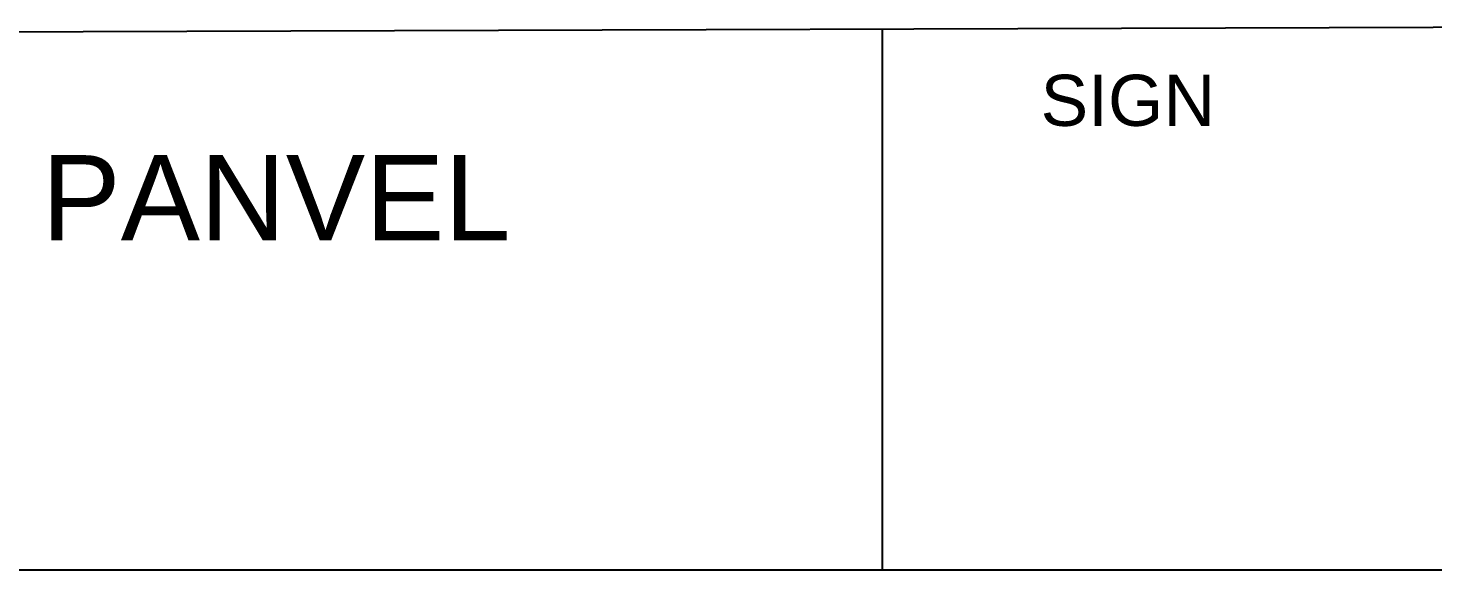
# Model space of a CAD drawing. Header units: millimetres. Extents: x 587797 to 2274247, y 1711 to 439204.
# Drawn here: x 1993500 to 2110254, y 139597 to 184582 of the extents above; entities that cross this region are included whole.
import ezdxf

# ---------------------------------------------------------------- set-up
doc = ezdxf.new("R2010")
doc.units = ezdxf.units.MM
doc.styles.get("Standard").update_dxf_attribs({"font": 'arial.ttf'})

msp = doc.modelspace()

# ---------------------------------------------------------------- linework, layer by layer
for p, q in [((2064480.609, 184480.696), (2064480.609, 139597.175)), ((1842821.858, 139597.175), (2274247.243, 139597.175))]:
    msp.add_line(p, q)
msp.add_lwpolyline([(2274247.243, 439203.998), (2274247.243, 185149.458), (1842681.018, 183773.571), (1842681.018, 439203.998)])

# ---------------------------------------------------------------- texts
for s, height, p in [('SIGN', 4244.669, (2077648.657, 176464.563)), ('PROPOSED IT PARK AT PANVEL', 7071.53209, (1879347.733, 166961.967))]:
    msp.add_text(s, height=height).set_placement(p)

doc.saveas('drawing.dxf')
